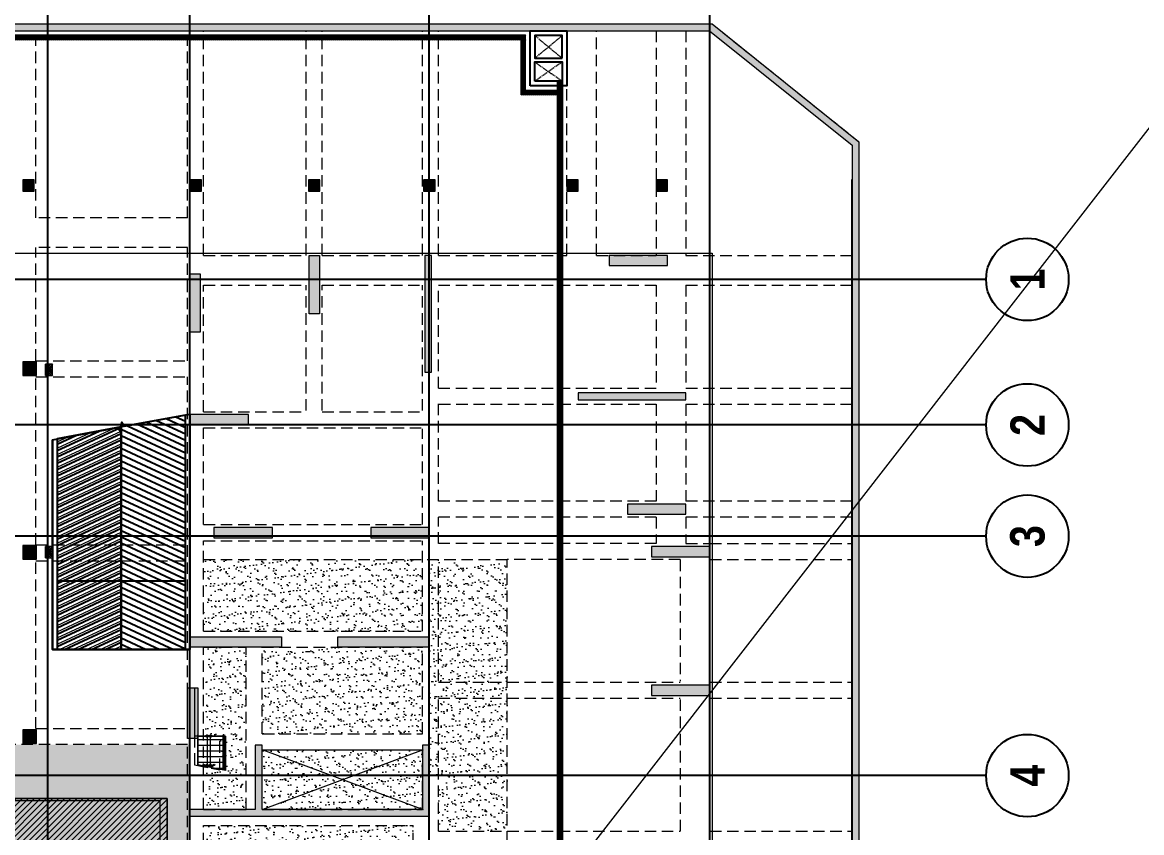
# Model space of a CAD drawing. Header units: millimetres. Extents: x 2356525 to 2927188, y -665534 to -417818.
# Drawn here: x 2473995 to 2522848, y -481869 to -446517 of the extents above; entities that cross this region are included whole.
import ezdxf
from ezdxf.enums import TextEntityAlignment as Align
from ezdxf.xclip import XClip

# ---------------------------------------------------------------- set-up
doc = ezdxf.new("R2010")
doc.units = ezdxf.units.MM
doc.header["$LTSCALE"] = 200
doc.header["$MEASUREMENT"] = 0
doc.header["$XCLIPFRAME"] = 0
for name, pattern in [('CHG_XX_Cot_Ham 2$0$MB_Luoi truc$0$HTT Hidden 21', [3, 2, -1]), ('CHG_XX_Damsan_Ham 2$0$CHG_XX_Damsan_Ham 2$0$HIDDEN', [0.375, 0.25, -0.125]), ('CHG_XX_Damsan_Ham 2$0$MB Ham 2$0$Hidden21', [3, 2, -1]), ('CHG_XX_Damsan_Ham 2$1$HIDDEN', [0.375, 0.25, -0.125]), ('CHG_XX_Luoi truc$0$MB_Luoi truc$0$Center101', [13, 10, -1, 1, -1])]:
    doc.linetypes.add(name, pattern=pattern)
doc.layers.get('0').update_dxf_attribs({"lineweight": 9})
for name, color, linetype in [('CHG_XX_Cot_Ham 2$0$mb_cot tang 1-3$0$Concrete Line', 6, 'Continuous'), ("CHG_XX_Damsan_Ham 2$0$CHG_XX_Damsan_Ham 2$0$'S_General_Hatch_8", 8, 'Continuous'), ('CHG_XX_Damsan_Ham 2$0$CHG_XX_Damsan_Ham 2$0$MEP-00-GENERAL-35', 2, 'Continuous'), ('CHG_XX_Damsan_Ham 2$0$DTE-MEP-REVISION-1', 2, 'Continuous'), ('CHG_XX_Damsan_Ham 2$0$MB Ham 2$0$Staircase', 30, 'Continuous'), ('CHG_XX_Damsan_Ham 2$0$MB Ham 2$0$Staircase Hidden', 34, 'CHG_XX_Damsan_Ham 2$0$MB Ham 2$0$Hidden21'), ('CHG_XX_Luoi truc$0$Grid', 34, 'Continuous'), ('CHG_XX_Luoi truc$0$Grid Line', 251, 'CHG_XX_Luoi truc$0$MB_Luoi truc$0$Center101')]:
    doc.layers.add(name, color=color, linetype=linetype)
for name, color, linetype, lineweight, plot in [('CHG_XX_Cot_Ham 2$0$NS-Column-H2', 90, 'Continuous', 13, False), ('CHG_XX_Cot_Ham 2$0$NS-Column-H2 @ 1', 90, 'Continuous', 13, False), ('CHG_XX_Cot_Ham 2$0$NS-Column-H2 @ 150', 90, 'Continuous', 13, False)]:
    doc.layers.add(name, color=color, linetype=linetype, lineweight=lineweight, plot=plot)
for name, color, linetype, lineweight in [('CHG_XX_Cot_Ham 2$0$NS-Pier-H2', 150, 'Continuous', 13), ('CHG_XX_Cot_Ham 2$0$NS-Pier-H2 @ 1', 150, 'Continuous', 13), ('CHG_XX_Cot_Ham 2$0$NS-Pier-H2 @ 150', 150, 'Continuous', 13), ("CHG_XX_Damsan_Ham 2$0$CHG_XX_Damsan_Ham 2$0$'S_General_Hidden_1 Thin", 1, 'CHG_XX_Damsan_Ham 2$0$CHG_XX_Damsan_Ham 2$0$HIDDEN', 18), ('CHG_XX_Damsan_Ham 2$0$CHG_XX_Damsan_Ham 2$0$CHG_XX_Damsan_Ham 2$0$HATCH', 154, 'Continuous', 9), ('CHG_XX_Damsan_Ham 2$0$CHG_XX_Damsan_Ham 2$0$CHG_XX_Damsan_Ham 2$0$Start lo mo', 3, 'Continuous', 15), ('CHG_XX_Damsan_Ham 2$0$CHG_XX_Damsan_Ham 2$0$CHG_XX_Damsan_Ham 2$0$Start net bao', 3, 'Continuous', 18), ('CHG_XX_Damsan_Ham 2$0$CHG_XX_Damsan_Ham 2$0$DBAO', 3, 'Continuous', 13), ('CHG_XX_Damsan_Ham 2$0$CHG_XX_Damsan_Ham 2$0$DMo', 9, 'CHG_XX_Damsan_Ham 2$0$CHG_XX_Damsan_Ham 2$0$HIDDEN', 9), ('CHG_XX_Damsan_Ham 2$0$CHG_XX_Damsan_Ham 2$0$DTE-MEP-H-SLAB TEXT', 3, 'Continuous', 0), ('CHG_XX_Damsan_Ham 2$0$CHG_XX_Damsan_Ham 2$0$HATCH', 154, 'Continuous', 9), ('CHG_XX_Damsan_Ham 2$0$CHG_XX_Damsan_Ham 2$0$mach ngung thi cong', 6, 'Continuous', 13), ('CHG_XX_Damsan_Ham 2$0$CHG_XX_Damsan_Ham 2$0$Start hatch', 8, 'Continuous', 25), ('CHG_XX_Damsan_Ham 2$0$CHG_XX_Damsan_Ham 2$0$Start lo mo', 3, 'Continuous', 15), ('CHG_XX_Damsan_Ham 2$0$CHG_XX_Damsan_Ham 2$0$Start net bao', 3, 'Continuous', 18), ('CHG_XX_Damsan_Ham 2$0$CHG_XX_Damsan_Ham 2$0$Start vach', 6, 'Continuous', 25), ('CHG_XX_Damsan_Ham 2$0$DTE-MEP-H-SLAB TEXT', 3, 'Continuous', 0), ('CHG_XX_Damsan_Ham 2$0$HATCH', 57, 'Continuous', 9), ('CHG_XX_Damsan_Ham 2$0$mach ngung thi cong', 6, 'Continuous', 13), ('CHG_XX_Damsan_Ham 2$0$Start hatch', 8, 'Continuous', 25), ('CHG_XX_Damsan_Ham 2$0$Start vach', 6, 'Continuous', 25), ('CHG_XX_Damsan_Ham 2$0$tam cap ram', 8, 'Continuous', 5), ("CHG_XX_Damsan_Ham 2$1$'S_General_Hidden_1 Thin", 1, 'CHG_XX_Damsan_Ham 2$1$HIDDEN', 18)]:
    doc.layers.add(name, color=color, linetype=linetype, lineweight=lineweight)
doc.styles.add('CHG_XX_Luoi truc$0$MB_Luoi truc$0$Grid A-F$0$VNI-HelveCB', font='')
doc.styles.get('CHG_XX_Luoi truc$0$MB_Luoi truc$0$Grid A-F$0$VNI-HelveCB').set_extended_font_data('VNI-Helve-Condense', bold=True)
pattern_1 = [(45, (-2489668.38, 817754.12), (-88.3883476, 88.3883476), [])]

# ---------------------------------------------------------------- blocks, each defined once
blk = doc.blocks.new('*U865')
at = {"layer": 'CHG_XX_Cot_Ham 2$0$NS-Column-H2 @ 1'}
h = blk.add_hatch(color=256, dxfattribs=at)
h.dxf.hatch_style = 1
h.paths.add_polyline_path([(-300, -300), (-300, 300), (300, 300), (300, -300)])
at = {"layer": 'CHG_XX_Cot_Ham 2$0$NS-Column-H2 @ 150'}
h = blk.add_hatch(color=256, dxfattribs=at)
h.dxf.hatch_style = 1
h.paths.add_polyline_path([(-300, -300), (-300, 300), (300, 300), (300, -300)])
blk = doc.blocks.new('CHG_XX_Cot_Ham 2$0$HoBoi_C600x600')
at = {"layer": 'CHG_XX_Cot_Ham 2$0$NS-Column-H2'}
blk.add_lwpolyline([(300, -300), (300, 300), (-300, 300), (-300, -300)], close=True, dxfattribs=at)
blk.add_blockref('*U865', (0, 0), dxfattribs=at)
blk = doc.blocks.new('*U864')
at = {"layer": 'CHG_XX_Cot_Ham 2$0$NS-Pier-H2 @ 1'}
h = blk.add_hatch(color=256, dxfattribs=at)
h.dxf.hatch_style = 1
h.paths.add_polyline_path([(450, 0), (0, 0), (0, -2550), (450, -2550)])
at = {"layer": 'CHG_XX_Cot_Ham 2$0$NS-Pier-H2 @ 150'}
h = blk.add_hatch(color=256, dxfattribs=at)
h.dxf.hatch_style = 1
h.paths.add_polyline_path([(450, 0), (0, 0), (0, -2550), (450, -2550)])
blk = doc.blocks.new('CHG_XX_Cot_Ham 2$0$Block A_C450x2250')
at = {"layer": 'CHG_XX_Cot_Ham 2$0$NS-Pier-H2'}
blk.add_lwpolyline([(450, -2550), (0, -2550), (0, 0), (450, 0)], close=True, dxfattribs=at)
blk.add_blockref('*U864', (0, 0), dxfattribs=at)
blk = doc.blocks.new('CHG_XX_Cot_Ham 2$0$300X4700')
at = {"layer": 'CHG_XX_Cot_Ham 2$0$NS-Pier-H2'}
h = blk.add_hatch(color=256, dxfattribs=at)
h.dxf.hatch_style = 1
h.paths.add_polyline_path([(0, 0), (0, -300), (4700, -300), (4700, 0)])
blk.add_lwpolyline([(0, 0), (0, -300), (4700, -300), (4700, 0)], close=True, dxfattribs=at)
blk = doc.blocks.new('CHG_XX_Cot_Ham 2$0$Block B_Core wall')
at = {"layer": 'CHG_XX_Cot_Ham 2$0$NS-Pier-H2'}
for points in [[(-7300, 300), (-7300, 3100), (-7600, 3100), (-7600, 300)], [(0, 300), (0, 3100), (-300, 3100), (-300, 300)], [(0, 0), (0, 300), (-10450, 300), (-10450, 0)]]:
    blk.add_hatch(color=256, dxfattribs=at).paths.add_polyline_path(points)
for p, q in [((-7300, 3100), (-7600, 3100)), ((-7600, 3100), (-7600, 300)), ((-7300, 300), (-7300, 3100)), ((-300, 3100), (-300, 300)), ((0, 3100), (-300, 3100)), ((0, 0), (0, 3100)), ((-7600, 300), (-10450, 300)), ((-10450, 300), (-10450, 0)), ((-300, 300), (-7300, 300)), ((-10450, 0), (0, 0))]:
    blk.add_line(p, q, dxfattribs=at)
blk = doc.blocks.new('CHG_XX_Cot_Ham 2$0$Block A_C10450x300')
at = {"layer": 'CHG_XX_Cot_Ham 2$0$NS-Pier-H2'}
h = blk.add_hatch(color=256, dxfattribs=at)
h.dxf.hatch_style = 1
h.paths.add_polyline_path([(6450, 0), (6450, -450), (10450, -450), (10450, 0)])
h.paths.add_polyline_path([(4000, -450), (4000, 0), (0, 0), (0, -450)])
for points in [[(0, 0), (4000, 0), (4000, -450), (0, -450)], [(6450, 0), (10450, 0), (10450, -450), (6450, -450)]]:
    blk.add_lwpolyline(points, close=True, dxfattribs=at)
blk = doc.blocks.new('*U866')
at = {"layer": 'CHG_XX_Cot_Ham 2$0$NS-Column-H2 @ 1'}
h = blk.add_hatch(color=256, dxfattribs=at)
h.dxf.hatch_style = 1
h.paths.add_polyline_path([(-250, -250), (-250, 250), (250, 250), (250, -250)])
at = {"layer": 'CHG_XX_Cot_Ham 2$0$NS-Column-H2 @ 150'}
h = blk.add_hatch(color=256, dxfattribs=at)
h.dxf.hatch_style = 1
h.paths.add_polyline_path([(-250, -250), (-250, 250), (250, 250), (250, -250)])
blk = doc.blocks.new('CHG_XX_Cot_Ham 2$0$500x500')
at = {"layer": 'CHG_XX_Cot_Ham 2$0$NS-Column-H2'}
blk.add_lwpolyline([(250, -250), (250, 250), (-250, 250), (-250, -250)], close=True, dxfattribs=at)
blk.add_blockref('*U866', (0, 0), dxfattribs=at)
blk = doc.blocks.new('*U835')
at = {"layer": 'CHG_XX_Luoi truc$0$Grid Line'}
blk.add_line((0, 0), (0, 608), dxfattribs=at)
at = {"layer": 'CHG_XX_Luoi truc$0$Grid', "lineweight": -2, "style": 'CHG_XX_Luoi truc$0$MB_Luoi truc$0$Grid A-F$0$VNI-HelveCB'}
for tag, p in [('GRIDSUB', (0, 617)), ('GRID', (0, -9))]:
    blk.add_attdef(tag, text='', height=5, dxfattribs=at).set_placement(p, align=Align.MIDDLE)
blk = doc.blocks.new('*U837')
at = {"layer": 'CHG_XX_Luoi truc$0$Grid', "lineweight": -2}
blk.add_line((0, -3), (0, 0), dxfattribs=at)
blk.add_circle((0, -9), 6, dxfattribs=at)
at = {"layer": 'CHG_XX_Luoi truc$0$Grid Line'}
blk.add_line((0, 0), (0, 438), dxfattribs=at)
at = {"layer": 'CHG_XX_Luoi truc$0$Grid', "lineweight": -2, "style": 'CHG_XX_Luoi truc$0$MB_Luoi truc$0$Grid A-F$0$VNI-HelveCB'}
for tag, p in [('GRIDSUB', (0, 447)), ('GRID', (0, -9))]:
    blk.add_attdef(tag, text='', height=5, dxfattribs=at).set_placement(p, align=Align.MIDDLE)
blk = doc.blocks.new('CHG_XX_Luoi truc')
at = {"layer": 'CHG_XX_Luoi truc$0$Grid', "xscale": 300, "yscale": 300, "zscale": 300}
for p in [(70650, -12747), (76850, -12747), (87300, -12747), (99550, -12747)]:
    blk.add_blockref('*U835', p, dxfattribs=at)
at = {"layer": 'CHG_XX_Luoi truc$0$Grid'}
ref = blk.add_blockref('*U837', (110703, 152250), dxfattribs=dict(at, xscale=300.0000000000013, yscale=300.0000000000013, zscale=300.0000000000013, rotation=90))
ref.add_attrib('GRID', '1', dxfattribs={"lineweight": -2, "height": 1500, "rotation": 90, "style": 'CHG_XX_Luoi truc$0$MB_Luoi truc$0$Grid A-F$0$VNI-HelveCB'}).set_placement((113403, 152250), align=Align.MIDDLE)
ref = blk.add_blockref('*U837', (110703, 145900), dxfattribs=dict(at, xscale=300.0000000000013, yscale=300.0000000000013, zscale=300.0000000000013, rotation=90))
ref.add_attrib('GRID', '2', dxfattribs={"lineweight": -2, "height": 1500, "rotation": 90, "style": 'CHG_XX_Luoi truc$0$MB_Luoi truc$0$Grid A-F$0$VNI-HelveCB'}).set_placement((113403, 145900), align=Align.MIDDLE)
ref = blk.add_blockref('*U837', (110703, 141050), dxfattribs=dict(at, xscale=300.0000000000013, yscale=300.0000000000013, zscale=300.0000000000013, rotation=90))
ref.add_attrib('GRID', '3', dxfattribs={"lineweight": -2, "height": 1500, "rotation": 90, "style": 'CHG_XX_Luoi truc$0$MB_Luoi truc$0$Grid A-F$0$VNI-HelveCB'}).set_placement((113403, 141050), align=Align.MIDDLE)
ref = blk.add_blockref('*U837', (110703, 130600), dxfattribs=dict(at, xscale=300.0000000000013, yscale=300.0000000000013, zscale=300.0000000000013, rotation=90))
ref.add_attrib('GRID', '4', dxfattribs={"lineweight": -2, "height": 1500, "rotation": 90, "style": 'CHG_XX_Luoi truc$0$MB_Luoi truc$0$Grid A-F$0$VNI-HelveCB'}).set_placement((113403, 130600), align=Align.MIDDLE)
blk = doc.blocks.new('*U868')
at = {"layer": 'CHG_XX_Cot_Ham 2$0$NS-Pier-H2 @ 1'}
h = blk.add_hatch(color=256, dxfattribs=at)
h.dxf.hatch_style = 1
h.paths.add_polyline_path([(77200, 134425), (76750, 134425), (76750, 132225), (77200, 132225)])
at = {"layer": 'CHG_XX_Cot_Ham 2$0$NS-Pier-H2 @ 150'}
h = blk.add_hatch(color=256, dxfattribs=at)
h.dxf.hatch_style = 1
h.paths.add_polyline_path([(77200, 134425), (76750, 134425), (76750, 132225), (77200, 132225)])
blk = doc.blocks.new('CHG_XX_Cot_Ham 2')
at = {"layer": 'CHG_XX_Cot_Ham 2$0$NS-Column-H2'}
h = blk.add_hatch(dxfattribs=at)
h.set_pattern_fill('ANSI37', color=256, scale=20.833333, angle=270, style=0)
h.set_pattern_definition([(315, (-339307.24, -90764.444), (46.772167, 46.772167), []), (45, (-339307.24, -90764.444), (-46.772167, 46.772167), [])])
h.paths.add_polyline_path([(70550, 148050.4), (70550, 148550.5), (70850, 148550.5), (70850, 148050.4)])
h = blk.add_hatch(dxfattribs=at)
h.set_pattern_fill('ANSI37', color=256, scale=20.833333, angle=270, style=0)
h.set_pattern_definition([(315, (-339307.24, -98714.44), (46.772167, 46.772167), []), (45, (-339307.24, -98714.44), (-46.772167, 46.772167), [])])
h.paths.add_polyline_path([(70550, 140100.4), (70550, 140600.5), (70850, 140600.5), (70850, 140100.4)])
at = {"layer": 'CHG_XX_Cot_Ham 2$0$NS-Pier-H2'}
h = blk.add_hatch(color=256, dxfattribs=at)
h.dxf.hatch_style = 1
h.paths.add_polyline_path([(99639.2, 163400), (-10900, 163400), (-10900, 85450), (-300, 85450), (-300, 84050), (32350, 84050), (32350, -9000), (103575.5, -9000), (106050, -6022), (106050, 158254.3)])
h.paths.add_polyline_path([(99533.7, 163100), (105750, 158110.4), (105750, 90450), (105650, 90450), (105750, 90450), (105750, 13850), (105750, 13722.3), (105750, -5913.6), (103434.7, -8700), (93599.8, -8700), (93299.8, -8700), (32650, -8700), (32650, 84350), (0, 84350), (0, 85750), (-10600, 85750), (-10600, 163100), (93600, 163100)], flags=16)
h = blk.add_hatch(color=256, dxfattribs=at)
h.dxf.hatch_style = 1
h.paths.add_polyline_path([(87400, 153300), (87100, 153300), (87100, 148200), (87400, 148200)])
at = {"layer": 'CHG_XX_Cot_Ham 2$0$NS-Column-H2'}
for points in [[(70850, 148550.5), (70550, 148550.5), (70550, 148050.5), (70850, 148050.5), (70850, 148550.5), (70550, 148050.5), (70550, 148550.5), (70850, 148050.5)], [(70850, 140600.5), (70550, 140600.5), (70550, 140100.5), (70850, 140100.5), (70850, 140600.5), (70550, 140100.5), (70550, 140600.5), (70850, 140100.5)]]:
    blk.add_lwpolyline(points, dxfattribs=at)
at = {"layer": 'CHG_XX_Cot_Ham 2$0$NS-Pier-H2'}
for p, q in [((-10900, 163400), (99639.2, 163400)), ((99639.2, 163400), (106050, 158254.3)), ((-10600, 163100), (99533.7, 163100)), ((99533.7, 163100), (105750, 158110.4)), ((106050, 158254.3), (106050, -6022)), ((105750, 158110.4), (105750, 90450)), ((93599.8, -8700), (32650, -8700)), ((103575.5, -9000), (32350, -9000))]:
    blk.add_line(p, q, dxfattribs=at)
at = {"layer": 'CHG_XX_Cot_Ham 2$0$NS-Pier-H2', "linetype": 'CHG_XX_Cot_Ham 2$0$MB_Luoi truc$0$HTT Hidden 21'}
blk.add_lwpolyline([(99639.2, 163400), (106050, 158254.3), (106050, -6022), (103575.5, -9000), (32350, -9000), (32350, 84050), (-300, 84050), (-300, 85450), (-10900, 85450), (-10900, 163400)], close=True, dxfattribs=at)
at = {"layer": 'CHG_XX_Cot_Ham 2$0$NS-Pier-H2'}
for points in [[(87400, 153300), (87100, 153300), (87100, 148200), (87400, 148200)], [(77050, 132225), (76750, 132225), (76750, 134425), (77050, 134425)], [(76750, 134425), (77200, 134425), (77200, 132225), (76750, 132225)]]:
    blk.add_lwpolyline(points, close=True, dxfattribs=at)
at = {"layer": 'CHG_XX_Cot_Ham 2$0$mb_cot tang 1-3$0$Concrete Line'}
for name, p in [('CHG_XX_Cot_Ham 2$0$300X4700', (93800, 147300)), ('CHG_XX_Cot_Ham 2$0$Block B_Core wall', (87300, 128825))]:
    blk.add_blockref(name, p, dxfattribs=at)
at = {"layer": 'CHG_XX_Cot_Ham 2$0$NS-Column-H2'}
for name, p in [('CHG_XX_Cot_Ham 2$0$500x500', (69800, 156350)), ('CHG_XX_Cot_Ham 2$0$500x500', (77100, 156350)), ('CHG_XX_Cot_Ham 2$0$500x500', (82275, 156350)), ('CHG_XX_Cot_Ham 2$0$500x500', (87300, 156350)), ('CHG_XX_Cot_Ham 2$0$500x500', (93550, 156350)), ('CHG_XX_Cot_Ham 2$0$500x500', (97450, 156350)), ('CHG_XX_Cot_Ham 2$0$HoBoi_C600x600', (69850, 148350)), ('CHG_XX_Cot_Ham 2$0$HoBoi_C600x600', (69850, 140344.1)), ('CHG_XX_Cot_Ham 2$0$HoBoi_C600x600', (69850, 132300))]:
    blk.add_blockref(name, p, dxfattribs=at)
at = {"layer": 'CHG_XX_Cot_Ham 2$0$NS-Pier-H2'}
for name, p in [('CHG_XX_Luoi truc', (0, 0)), ('CHG_XX_Cot_Ham 2$0$Block A_C450x2250', (82050, 153300)), ('CHG_XX_Cot_Ham 2$0$Block A_C450x2250', (76850, 152500)), ('*U868', (0, 0))]:
    blk.add_blockref(name, p, dxfattribs=at)
at = {"layer": 'CHG_XX_Cot_Ham 2$0$NS-Pier-H2', "xscale": -1, "rotation": 90}
for p in [(95150, 153300), (76850, 146350), (95950, 142450), (77900, 141425), (84750, 141425), (97000, 140600), (97000, 134550)]:
    blk.add_blockref('CHG_XX_Cot_Ham 2$0$Block A_C450x2250', p, dxfattribs=at)
at = {"layer": 'CHG_XX_Cot_Ham 2$0$NS-Pier-H2', "rotation": 180}
blk.add_blockref('CHG_XX_Cot_Ham 2$0$Block A_C10450x300', (87300, 136200), dxfattribs=at)
blk = doc.blocks.new('CHG_XX_Damsan_Ham 2$0$CHG_XX_Damsan_Ham 2$0$sdfsgdh')
at = {"layer": 'CHG_XX_Damsan_Ham 2$0$CHG_XX_Damsan_Ham 2$0$Start hatch', "ltscale": 0.5}
h = blk.add_hatch(dxfattribs=at)
h.set_pattern_fill('ANSI37', color=256, scale=500)
h.set_pattern_definition([(45, (273994.73, -7150), (-44.194174, 44.194174), []), (135, (273994.73, -7150), (-44.194174, -44.194174), [])])
h.paths.add_polyline_path([(102202, 2000), (75028, 2000), (75028, 400), (72228, 400), (72228, 1800), (72628, 1800), (72628, 2000), (45037, 2000), (45037, 400), (42237, 400), (42237, 1800), (42637, 1800), (42637, 2000), (42037, 2000), (42037, 1800), (42037, 200), (45237, 200), (45237, 1800), (72028, 1800), (72028, 200), (75228, 200), (75228, 1800), (102002, 1800), (102202, 1800)])
h = blk.add_hatch(dxfattribs=at)
h.set_pattern_fill('ANSI37', color=256, scale=500)
h.set_pattern_definition([(45, (273994.73, -8650), (-44.194174, 44.194174), []), (135, (273994.73, -8650), (-44.194174, -44.194174), [])])
h.paths.add_polyline_path([(103800, -3), (103600, -3), (103600, -403), (102202, -403), (102202, 1800), (102002, 1800), (102002, -603), (103600, -603), (103600, -36361), (103800, -36361)])
at = {"layer": 'CHG_XX_Damsan_Ham 2$0$CHG_XX_Damsan_Ham 2$0$DTE-MEP-H-SLAB TEXT', "color": 2, "ltscale": 0.5}
blk.add_line((103800, -3), (103600, -3), dxfattribs=at)
at = {"layer": 'CHG_XX_Damsan_Ham 2$0$CHG_XX_Damsan_Ham 2$0$DTE-MEP-H-SLAB TEXT', "color": 2, "ltscale": 0.5, "flags": 128}
for points in [[(102202, -403), (102202, 2000), (75028, 2000), (75028, 400)], [(102002, -603), (102002, 1800), (75228, 1800), (75228, 200)], [(103600, -403), (103600, -3)], [(103600, -403), (102202, -403)], [(103600, -603), (102002, -603)]]:
    blk.add_lwpolyline(points, dxfattribs=at)
at = {"layer": 'CHG_XX_Damsan_Ham 2$0$CHG_XX_Damsan_Ham 2$0$MEP-00-GENERAL-35'}
for points in [[(102400, -203), (102400, 2197), (104000, 2197), (104000, -203)], [(103800, 997), (103800, 1997), (102600, 1997), (102600, 997)], [(102600, -3), (102600, 847), (103800, 847), (103800, -3)]]:
    blk.add_lwpolyline(points, close=True, dxfattribs=at)
at = {"layer": 'CHG_XX_Damsan_Ham 2$0$DTE-MEP-H-SLAB TEXT', "color": 2, "ltscale": 0.5, "flags": 128}
blk.add_lwpolyline([(103600, -74225), (103600, -603)], dxfattribs=at)
at = {"layer": 'CHG_XX_Damsan_Ham 2$0$DTE-MEP-REVISION-1', "ltscale": 0.5}
blk.add_line((103800, -3), (103800, -74225), dxfattribs=at)
blk = doc.blocks.new('CHG_XX_Damsan_Ham 2$0$CHG_XX_Damsan_Ham 2$0$CHG_XX_Damsan_Ham 2$0$MB Ham 2$0$Arrow 60')
at = {"linetype": 'ByBlock', "lineweight": -2}
h = blk.add_hatch(color=0, dxfattribs=at)
h.paths.add_polyline_path([(1.88, 0.94), (1.65, 1.38), (0, 0.56), (-1.65, 1.38), (-1.88, 0.94), (0, 0)], flags=17)
h.paths.add_polyline_path([(1.65, 1.38), (1.88, 0.94), (0, 0), (-1.88, 0.94), (-1.65, 1.38), (0, 0.56)])
blk.add_hatch(color=0, dxfattribs=at).paths.add_polyline_path([(1.65, 1.38), (1.88, 0.94), (0, 0), (-1.88, 0.94), (-1.65, 1.38), (0, 0.56)])
at = {"color": 0, "linetype": 'ByBlock', "lineweight": -2}
blk.add_lwpolyline([(1.65, 1.38), (1.88, 0.94), (0, 0), (-1.88, 0.94), (-1.65, 1.38), (0, 0.56)], close=True, dxfattribs=at)
blk = doc.blocks.new('CHG_XX_Damsan_Ham 2$0$A$C2E244298')
at = {"layer": 'CHG_XX_Damsan_Ham 2$0$Start hatch'}
h = blk.add_hatch(dxfattribs=at)
h.set_pattern_fill('_USER', color=256, scale=250, angle=335, pattern_type=0)
h.set_pattern_definition([(335, (2e-10, 1500), (105.65457, 226.57695), [])])
h.paths.add_polyline_path([(73850, 136100), (76650, 136100), (76650, 146332), (73850, 145813)])
h = blk.add_hatch(dxfattribs=at)
h.set_pattern_fill('_USER', color=256, scale=250, angle=335, pattern_type=0)
h.set_pattern_definition([(205, (147703.1, 1500), (-105.65457, 226.57695), [])])
h.paths.add_polyline_path([(73850, 145813), (71052, 145293), (71050, 136100), (73850, 136100)])
for p, q in [((76850, 136100), (76850, 146370)), ((70850, 145256), (70850, 136100)), ((70850, 136100), (76850, 136100))]:
    blk.add_line(p, q, dxfattribs=at)
for points in [[(76850, 146370), (76850, 136100), (70850, 136100), (70850, 145256)], [(71050, 139100), (76650, 139100)]]:
    blk.add_lwpolyline(points, dxfattribs=at)
at = {"layer": 'CHG_XX_Damsan_Ham 2$0$Start hatch', "linetype": 'Continuous'}
blk.add_lwpolyline([(70850, 145256), (73702, 145784), (73814, 145595), (73885, 146028), (73997, 145840), (76850, 146369)], dxfattribs=at)
at = {"layer": 'CHG_XX_Damsan_Ham 2$0$Start hatch'}
for points in [[(73850, 136100), (76650, 136100), (76650, 146332), (73850, 145813)], [(71050, 136100), (73850, 136100), (73850, 145813), (71050, 145293)]]:
    blk.add_lwpolyline(points, close=True, dxfattribs=at)
blk = doc.blocks.new('CHG_XX_Damsan_Ham 2$0$MB Ham 2$0$Arrow 60')
at = {"linetype": 'ByBlock', "lineweight": -2}
h = blk.add_hatch(color=0, dxfattribs=at)
h.paths.add_polyline_path([(1.88, 0.94), (1.65, 1.38), (0, 0.56), (-1.65, 1.38), (-1.88, 0.94), (0, 0)], flags=17)
h.paths.add_polyline_path([(1.65, 1.38), (1.88, 0.94), (0, 0), (-1.88, 0.94), (-1.65, 1.38), (0, 0.56)])
blk.add_hatch(color=0, dxfattribs=at).paths.add_polyline_path([(1.65, 1.38), (1.88, 0.94), (0, 0), (-1.88, 0.94), (-1.65, 1.38), (0, 0.56)])
at = {"color": 0, "linetype": 'ByBlock', "lineweight": -2}
blk.add_lwpolyline([(1.65, 1.38), (1.88, 0.94), (0, 0), (-1.88, 0.94), (-1.65, 1.38), (0, 0.56)], close=True, dxfattribs=at)
blk = doc.blocks.new('CHG_XX_Damsan_Ham 2$0$MB Ham 2$0$Dot')
at = {"linetype": 'ByBlock', "lineweight": -2}
h = blk.add_hatch(color=0, dxfattribs=at)
edge = h.paths.add_edge_path()
edge.add_arc((0, 0), 0.5, 0, 360)
at = {"color": 0, "linetype": 'ByBlock', "lineweight": -2}
blk.add_line((0, -1), (0, 1), dxfattribs=at)
blk.add_circle((0, 0), 0.5, dxfattribs=at)
blk = doc.blocks.new('*U854')
at = {"layer": 'CHG_XX_Damsan_Ham 2$0$tam cap ram'}
h = blk.add_hatch(dxfattribs=at)
h.set_pattern_fill('_USER', color=256, scale=250, angle=90, pattern_type=0)
h.set_pattern_definition([(90, (2200, 2550), (-250, 2e-14), [])])
h.paths.add_polyline_path([(1200, 2550), (3200, 2550), (3200, 1450), (1200, 1450)])
h.paths.add_polyline_path([(1200, 1400), (3200, 1400), (3200, 1350), (1200, 1350)])
h.paths.add_polyline_path([(1200, 1200), (3200, 1200), (3200, 1150), (1200, 1150)])
h.paths.add_polyline_path([(1200, 1100), (3200, 1100), (3200, 0), (1200, 0)])
at = {"layer": 'CHG_XX_Damsan_Ham 2$0$MB Ham 2$0$Staircase'}
for p, q in [((1200, 0), (1200, 1100)), ((3200, 0), (3200, 1100)), ((0, 0), (4400, 0))]:
    blk.add_line(p, q, dxfattribs=at)
at = {"layer": 'CHG_XX_Damsan_Ham 2$0$MB Ham 2$0$Staircase Hidden'}
for p, q in [((4400, 2550), (4400, 0)), ((4400, 1200), (4400, 1350))]:
    blk.add_line(p, q, dxfattribs=at)
at = {"layer": 'CHG_XX_Damsan_Ham 2$0$tam cap ram'}
for p, q in [((0, 0), (0, 2550)), ((0, 2550), (4400, 2550)), ((1200, 1450), (1200, 2550)), ((1598, 1350), (1848, 2550)), ((1700, 1350), (1950, 2550)), ((3200, 1450), (3200, 2550)), ((600, 550), (600, 2000)), ((600, 2000), (3800, 2000)), ((3800, 550), (3800, 2000)), ((1100, 1100), (1100, 1450)), ((1100, 1450), (3300, 1450)), ((1150, 1150), (1150, 1400)), ((1150, 1400), (3250, 1400)), ((1200, 1150), (1200, 1400)), ((1200, 1400), (1200, 1350)), ((1200, 1350), (3200, 1350)), ((3200, 1150), (3200, 1400)), ((3250, 1150), (3250, 1400)), ((3300, 1100), (3300, 1450)), ((1100, 1100), (3300, 1100)), ((1150, 1150), (3250, 1150)), ((1200, 1200), (3200, 1200)), ((1200, 1200), (1200, 1150)), ((600, 550), (3800, 550))]:
    blk.add_line(p, q, dxfattribs=at)
for points in [[(1200, 2550), (3200, 2550), (3200, 1450), (1200, 1450)], [(1200, 1400), (3200, 1400), (3200, 1350), (1200, 1350)], [(1200, 1200), (3200, 1200), (3200, 1150), (1200, 1150)], [(1200, 1100), (3200, 1100), (3200, 0), (1200, 0)]]:
    blk.add_lwpolyline(points, close=True, dxfattribs=at)
for centre, start, end in [((1200, 1350), 90, 180), ((3200, 1350), 0, 90), ((1200, 1200), 180, 270), ((3200, 1200), 270, 0)]:
    blk.add_arc(centre, 1200, start, end, dxfattribs=at)
at = {"layer": 'CHG_XX_Damsan_Ham 2$0$tam cap ram', "yscale": 100, "zscale": 100}
for name, p, xscale, rotation in [('CHG_XX_Damsan_Ham 2$0$MB Ham 2$0$Arrow 60', (1835, 2000), 100, 270), ('CHG_XX_Damsan_Ham 2$0$MB Ham 2$0$Dot', (3200, 2000), 100, 270), ('CHG_XX_Damsan_Ham 2$0$MB Ham 2$0$Arrow 60', (3200, 550), -100, 90)]:
    blk.add_blockref(name, p, dxfattribs=dict(at, xscale=xscale, rotation=rotation))
blk = doc.blocks.new('CHG_XX_Damsan_Ham 2$0$ArchStaireH2')
at = {"layer": 'CHG_XX_Damsan_Ham 2$0$tam cap ram'}
h = blk.add_hatch(dxfattribs=at)
h.set_pattern_fill('_USER', color=256, scale=250, angle=335, pattern_type=0)
h.set_pattern_definition([(335, (-12250, -139550), (105.65457, 226.57695), [])])
h.paths.add_polyline_path([(61600, -4950), (64400, -4950), (64400, 5282), (61600, 4763)])
h = blk.add_hatch(dxfattribs=at)
h.set_pattern_fill('_USER', color=256, scale=250, angle=335, pattern_type=0)
h.set_pattern_definition([(205, (135453.1, -139550), (-105.65457, 226.57695), [])])
h.paths.add_polyline_path([(61600, 4763), (58802, 4243), (58800, -4950), (61600, -4950)])
for p, q in [((66150, -8725), (66100, -8725)), ((66150, -10225), (66150, -8725))]:
    blk.add_line(p, q, dxfattribs=at)
for points in [[(64950, -8725), (64950, -9975)], [(66100, -10215), (66100, -8675), (66050, -8675), (66050, -10204)]]:
    blk.add_lwpolyline(points, dxfattribs=at)
at = {"layer": 'CHG_XX_Damsan_Ham 2$0$CHG_XX_Damsan_Ham 2$0$Start net bao'}
blk.add_blockref('CHG_XX_Damsan_Ham 2$0$A$C2E244298', (-12250, -141050), dxfattribs=at)
at = {"layer": 'CHG_XX_Damsan_Ham 2$0$tam cap ram'}
ref = blk.add_blockref('*U854', (67500, -11925), dxfattribs=dict(at, rotation=90))
XClip(ref).set_block_clipping_path([(3250, 1350), (3249.9999999999, 2550), (1945, 2550), (1695, 1350)])
blk = doc.blocks.new('CHG_XX_Damsan_Ham 2', base_point=(3089256, -609981))
at = {"layer": "CHG_XX_Damsan_Ham 2$0$CHG_XX_Damsan_Ham 2$0$'S_General_Hatch_8"}
h = blk.add_hatch(dxfattribs=at)
h.set_pattern_fill('CROSS', color=256, scale=2000)
edge = h.paths.add_edge_path()
edge.add_line((76750, 42625), (76750, 65250))
edge.add_line((76750, 65250), (76750, 65850))
edge.add_line((76750, 65850), (77900, 65850))
edge.add_line((77900, 65850), (77900, 89350))
edge.add_line((77900, 89350), (76850, 89350))
edge.add_line((76850, 89350), (76850, 90650))
edge.add_line((76850, 90650), (76852, 131950))
edge.add_line((76852, 131950), (51950, 131950))
edge.add_line((51950, 131950), (51950, 130600))
edge.add_line((51950, 130600), (22700, 130600))
edge.add_line((22700, 130600), (22700, 84050))
edge.add_line((22700, 84050), (32350, 84050))
edge.add_line((32350, 84050), (32350, 22700))
edge.add_line((32350, 22700), (76500, 22700))
edge.add_line((76500, 22700), (76500, 23518))
edge.add_line((76500, 23518), (76750, 23518))
edge.add_line((76750, 23518), (76750, 42625))
edge.add_line((76750, 42625), (76750, 43198))
at = {"layer": 'CHG_XX_Damsan_Ham 2$0$CHG_XX_Damsan_Ham 2$0$CHG_XX_Damsan_Ham 2$0$HATCH'}
h = blk.add_hatch(dxfattribs=at)
h.set_pattern_fill('ANSI31', color=256, scale=1000)
h.set_pattern_definition(pattern_1)
h.paths.add_polyline_path([(87700, 162897), (87300, 162897), (87300, 162698), (87700, 162698)])
h.paths.add_polyline_path([(87300, 162897), (87000, 162897), (87000, 162698), (87300, 162698)])
at = {"layer": 'CHG_XX_Damsan_Ham 2$0$CHG_XX_Damsan_Ham 2$0$HATCH'}
h = blk.add_hatch(dxfattribs=at)
h.set_pattern_fill('ANSI31', color=256, scale=1000)
h.set_pattern_definition(pattern_1)
h.paths.add_polyline_path([(87700, 162897), (87300, 162897), (87300, 162698), (87700, 162698)])
h.paths.add_polyline_path([(87300, 162897), (87000, 162897), (87000, 162698), (87300, 162698)])
h = blk.add_hatch(dxfattribs=at)
h.set_pattern_fill('ANSI31', color=256, scale=1500)
h.set_pattern_definition([(45, (-2702289.21, 609981.01), (-132.582521, 132.582521), [])])
h.paths.add_polyline_path([(32350, 25700), (73852, 25700), (73852, 127600), (25700, 127600), (25700, 84350), (23700, 84350), (23700, 129600), (75851, 129600), (75851, 23700), (32350, 23700)])
at = {"layer": 'CHG_XX_Damsan_Ham 2$0$HATCH'}
h = blk.add_hatch(dxfattribs=at)
h.set_pattern_fill('AR-SAND', color=256, scale=262.5)
h.paths.add_polyline_path([(87000, 140025), (77450, 140025), (77450, 136900), (87000, 136900)])
h = blk.add_hatch(dxfattribs=at)
h.set_pattern_fill('AR-SAND', color=256, scale=262.5)
h.paths.add_polyline_path([(90700, 139900), (87300, 139900), (87300, 130600), (90700, 130600)])
h = blk.add_hatch(dxfattribs=at)
h.set_pattern_fill('AR-SAND', color=256, scale=262.5)
h.paths.add_polyline_path([(79300, 136200), (77550, 136200), (77550, 132325), (77550, 132325, -1), (77650, 132325), (78150, 132325), (78150, 130846), (77550, 130971), (77550, 130600), (79300, 130600)])
h = blk.add_hatch(dxfattribs=at)
h.set_pattern_fill('AR-SAND', color=256, scale=262.5)
h.paths.add_polyline_path([(87000, 136200), (83300, 136200), (80000, 136200), (80000, 132425), (87000, 132425)])
h = blk.add_hatch(dxfattribs=at)
h.set_pattern_fill('AR-SAND', color=256, scale=262.5)
h.paths.add_polyline_path([(86995, 131717), (80007, 131717), (80007, 130600), (86995, 130600)])
h = blk.add_hatch(dxfattribs=at)
h.set_pattern_fill('AR-SAND', color=256, scale=262.5)
h.paths.add_polyline_path([(79300, 130600), (77550, 130600), (77550, 129125), (79300, 129125)])
h = blk.add_hatch(dxfattribs=at)
h.set_pattern_fill('AR-SAND', color=256, scale=262.5)
h.paths.add_polyline_path([(86995, 130600), (80007, 130600), (80007, 129151), (86995, 129151)])
h = blk.add_hatch(dxfattribs=at)
h.set_pattern_fill('AR-SAND', color=256, scale=262.5)
h.paths.add_polyline_path([(90700, 130600), (87700, 130600), (87700, 128175), (90700, 128175)])
h = blk.add_hatch(dxfattribs=at)
h.set_pattern_fill('AR-SAND', color=256, scale=262.5)
h.paths.add_polyline_path([(86600, 128425), (77550, 128425), (77550, 125550), (86600, 125550)])
at = {"layer": "CHG_XX_Damsan_Ham 2$0$CHG_XX_Damsan_Ham 2$0$'S_General_Hidden_1 Thin", "ltscale": 10}
for p, q in [((70125, 154938), (70125, 163100)), ((76750, 154938), (76750, 163100)), ((77450, 153300), (77450, 163100)), ((81925, 153300), (81925, 163100)), ((82625, 153300), (82625, 163100)), ((87000, 153300), (87000, 163100)), ((87700, 153300), (87700, 163100)), ((93300, 153300), (93300, 163100)), ((94600, 153300), (94600, 163100)), ((97200, 163100), (97200, 153300)), ((98500, 163100), (98500, 153300)), ((76750, 154938), (70125, 154938)), ((70125, 148700), (70125, 153638)), ((76750, 153638), (70125, 153638)), ((76750, 148700), (76750, 153638)), ((77450, 153300), (81925, 153300)), ((82625, 153300), (87000, 153300)), ((87700, 153300), (93300, 153300)), ((94600, 153300), (97200, 153300)), ((98500, 153300), (105750, 153300)), ((77450, 146475), (77450, 152000)), ((77450, 152000), (81925, 152000)), ((81925, 146525), (81925, 152000)), ((82625, 146525), (82625, 152000)), ((82625, 152000), (87000, 152000)), ((87000, 146524), (87000, 152000)), ((87700, 147500), (87700, 152000)), ((87700, 152000), (97200, 152000)), ((97200, 152000), (97200, 147500)), ((98500, 152000), (98500, 147500)), ((98500, 152000), (105750, 152000)), ((70125, 148700), (76750, 148700)), ((70125, 148000), (76750, 148000)), ((70125, 140675), (70125, 148000)), ((76750, 132650), (76750, 148000)), ((87700, 147500), (97200, 147500)), ((98500, 147500), (105750, 147500)), ((87700, 142575), (87700, 146825)), ((87725, 146800), (97200, 146800)), ((97200, 146800), (97200, 142575)), ((98500, 146800), (105750, 146800)), ((98500, 146800), (98500, 142575)), ((77450, 146475), (81925, 146475)), ((82625, 146475), (87000, 146474)), ((77450, 141550), (77450, 145775)), ((77450, 145775), (87000, 145774)), ((87000, 141549), (87000, 145724)), ((97200, 142575), (87700, 142575)), ((105750, 142575), (98500, 142575)), ((87700, 140725), (87700, 141875)), ((97200, 141875), (87700, 141875)), ((97200, 141875), (97200, 140725)), ((105750, 141875), (98500, 141875)), ((98500, 141875), (98500, 140725)), ((77450, 141550), (87000, 141549)), ((77450, 136900), (77450, 140850)), ((77450, 140850), (87000, 140849)), ((87000, 136900), (87000, 140849)), ((97200, 140725), (87700, 140725)), ((98500, 140725), (99550, 140725)), ((99550, 140725), (105750, 140725)), ((99550, 140725), (105750, 140725)), ((70125, 140675), (76850, 140675)), ((70125, 132650), (70125, 139975)), ((70125, 139975), (76850, 139975)), ((77450, 140025), (90700, 140025)), ((87700, 134725), (87700, 140025)), ((98250, 140025), (90700, 140025)), ((90700, 125425), (90700, 140025)), ((98250, 140025), (98250, 134725)), ((99550, 140025), (99550, 134725)), ((99550, 140025), (105750, 140025)), ((99550, 140025), (105750, 140025)), ((77450, 136900), (87000, 136900)), ((77450, 129125), (77450, 136200)), ((77450, 136200), (79300, 136200)), ((79300, 129125), (79300, 136200)), ((80000, 132425), (80000, 136200)), ((80000, 136200), (87000, 136200)), ((87000, 132425), (87000, 136200)), ((87700, 134675), (98250, 134675)), ((99550, 134675), (105750, 134675)), ((99550, 134675), (105750, 134675)), ((87700, 133975), (98250, 133975)), ((87700, 128175), (87700, 133925)), ((98250, 133925), (98250, 128175)), ((99550, 133975), (105750, 133975)), ((99550, 133975), (105750, 133975)), ((99550, 133925), (99550, 128175)), ((70125, 132650), (76750, 132650)), ((80000, 132425), (87000, 132425)), ((76750, 131950), (51950, 131950)), ((76750, 89350), (76750, 131950)), ((80000, 129125), (80000, 131725)), ((87000, 129125), (87000, 131725)), ((77450, 129125), (79300, 129125)), ((80000, 129125), (87000, 129125)), ((77450, 123100), (77450, 128425)), ((77450, 128425), (86600, 128425)), ((86600, 123100), (86600, 128425)), ((87700, 128175), (98250, 128175)), ((99550, 128175), (105750, 128175))]:
    blk.add_line(p, q, dxfattribs=at)
at = {"layer": "CHG_XX_Damsan_Ham 2$0$CHG_XX_Damsan_Ham 2$0$'S_General_Hidden_1 Thin", "linetype": 'Continuous', "ltscale": 1400}
blk.add_line((78150, 132325), (77050, 132325), dxfattribs=at)
at = {"layer": "CHG_XX_Damsan_Ham 2$0$CHG_XX_Damsan_Ham 2$0$'S_General_Hidden_1 Thin", "ltscale": 10}
blk.add_lwpolyline([(77050, 132325), (77050, 131075), (78150, 130846), (78150, 132325)], dxfattribs=at)
at = {"layer": "CHG_XX_Damsan_Ham 2$0$CHG_XX_Damsan_Ham 2$0$'S_General_Hidden_1 Thin", "linetype": 'Continuous', "ltscale": 1400}
blk.add_lwpolyline([(77600, 132325), (77600, 130960)], dxfattribs=at)
at = {"layer": "CHG_XX_Damsan_Ham 2$0$CHG_XX_Damsan_Ham 2$0$'S_General_Hidden_1 Thin", "ltscale": 10}
blk.add_circle((77600, 132325), 50, dxfattribs=at)
at = {"layer": 'CHG_XX_Damsan_Ham 2$0$CHG_XX_Damsan_Ham 2$0$CHG_XX_Damsan_Ham 2$0$Start lo mo'}
for p, q in [((80000, 131725), (87000, 131725)), ((87032, 131725), (80032, 129125)), ((80032, 131725), (87032, 129125))]:
    blk.add_line(p, q, dxfattribs=at)
at = {"layer": 'CHG_XX_Damsan_Ham 2$0$CHG_XX_Damsan_Ham 2$0$CHG_XX_Damsan_Ham 2$0$Start net bao'}
for points in [[(-10900, 163400), (99639, 163400), (106050, 158250), (106050, -6022), (103576, -9000), (32350, -9000), (32350, 84050), (-300, 84050)], [(-10600, 85750), (-10600, 163100), (99534, 163100), (105750, 158106), (105750, 128050)], [(93300, -8700), (32650, -8700), (32650, 84350), (0, 84350)]]:
    blk.add_lwpolyline(points, dxfattribs=at)
at = {"layer": 'CHG_XX_Damsan_Ham 2$0$CHG_XX_Damsan_Ham 2$0$DMo'}
for p, q in [((91900, 161897), (93100, 162897)), ((91900, 162897), (93100, 161897)), ((91900, 160897), (93100, 161747)), ((91900, 161747), (93100, 160897))]:
    blk.add_line(p, q, dxfattribs=at)
at = {"layer": 'CHG_XX_Damsan_Ham 2$0$CHG_XX_Damsan_Ham 2$0$HATCH'}
blk.add_lwpolyline([(32350, 25700), (73852, 25700), (73852, 127600), (25700, 127600), (25700, 84350), (23700, 84350), (23700, 129600), (75851, 129600), (75851, 23700), (32350, 23700), (32350, 25700)], dxfattribs=at)
at = {"layer": 'CHG_XX_Damsan_Ham 2$0$CHG_XX_Damsan_Ham 2$0$mach ngung thi cong'}
blk.add_lwpolyline([(23700, 90148), (-100, 90150), (-100, 153400), (99650, 153400), (99650, 71950), (75851, 71950), (75851, 88800), (75851, 88800), (75851, 129600), (23700, 129600)], close=True, dxfattribs=at)
at = {"layer": 'CHG_XX_Damsan_Ham 2$0$CHG_XX_Damsan_Ham 2$0$Start lo mo'}
blk.add_line((80000, 131725), (87000, 131725), dxfattribs=at)
at = {"layer": 'CHG_XX_Damsan_Ham 2$0$CHG_XX_Damsan_Ham 2$0$Start net bao'}
for points in [[(-10900, 163400), (99639, 163400), (106050, 158250), (106050, -6022), (103576, -9000), (32350, -9000), (32350, 84050), (-300, 84050)], [(-10600, 85750), (-10600, 163100), (99534, 163100), (105750, 158106), (105750, 128050)], [(93300, -8700), (32650, -8700), (32650, 84350), (0, 84350)]]:
    blk.add_lwpolyline(points, dxfattribs=at)
at = {"layer": 'CHG_XX_Damsan_Ham 2$0$CHG_XX_Damsan_Ham 2$0$Start vach'}
blk.add_lwpolyline([(105750, 12350), (105750, 156610)], dxfattribs=at)
at = {"layer": 'CHG_XX_Damsan_Ham 2$0$mach ngung thi cong'}
blk.add_lwpolyline([(23900, 90148), (-100, 90150), (-100, 153400), (99650, 153400), (99650, 71950), (75549, 71950), (75549, 88800), (75549, 88800), (75549, 129500), (23900, 129500)], close=True, dxfattribs=at)
at = {"layer": 'CHG_XX_Damsan_Ham 2$0$Start vach'}
blk.add_lwpolyline([(105750, 12350), (105750, 156610)], dxfattribs=at)
at = {"layer": "CHG_XX_Damsan_Ham 2$1$'S_General_Hidden_1 Thin", "ltscale": 10}
blk.add_line((78150, 132325), (77050, 132325), dxfattribs=at)
for points in [[(77050, 132325), (77050, 131075), (78150, 130846), (78150, 132325)], [(77600, 132325), (77600, 130960)]]:
    blk.add_lwpolyline(points, dxfattribs=at)
blk.add_circle((77600, 132325), 50, dxfattribs=at)
at = {"layer": "CHG_XX_Damsan_Ham 2$0$CHG_XX_Damsan_Ham 2$0$'S_General_Hidden_1 Thin", "linetype": 'Continuous', "ltscale": 1400, "xscale": -100, "yscale": 100, "zscale": 100}
blk.add_blockref('CHG_XX_Damsan_Ham 2$0$CHG_XX_Damsan_Ham 2$0$CHG_XX_Damsan_Ham 2$0$MB Ham 2$0$Arrow 60', (77600, 130960), dxfattribs=at)
at = {"layer": 'CHG_XX_Damsan_Ham 2$0$CHG_XX_Damsan_Ham 2$0$DBAO'}
blk.add_blockref('CHG_XX_Cot_Ham 2', (0, 0), dxfattribs=at)
at = {"layer": 'CHG_XX_Damsan_Ham 2$0$CHG_XX_Damsan_Ham 2$0$DTE-MEP-H-SLAB TEXT'}
blk.add_blockref('CHG_XX_Damsan_Ham 2$0$CHG_XX_Damsan_Ham 2$0$sdfsgdh', (-10700, 160900), dxfattribs=at)
at = {"layer": 'CHG_XX_Damsan_Ham 2$0$HATCH'}
for name, p in [('CHG_XX_Cot_Ham 2', (0, 0)), ('CHG_XX_Damsan_Ham 2$0$ArchStaireH2', (12250, 141050))]:
    blk.add_blockref(name, p, dxfattribs=at)

msp = doc.modelspace()

# ---------------------------------------------------------------- linework, layer by layer
msp.add_lwpolyline([(2549049.1, -417818.1), (2356525, -665534.4)])

# ---------------------------------------------------------------- block references
msp.add_blockref('CHG_XX_Damsan_Ham 2', (5493713.9, -1219962))
ref = msp.add_blockref('CHG_XX_Damsan_Ham 2', (14645813.1, -2852377.3), dxfattribs=dict(xscale=4, yscale=4, zscale=4))
XClip(ref).set_block_clipping_path([(88044.093317966, -9310.2364550614), (91922.3408475821, -6235.1632990871)])

doc.saveas('drawing.dxf')
